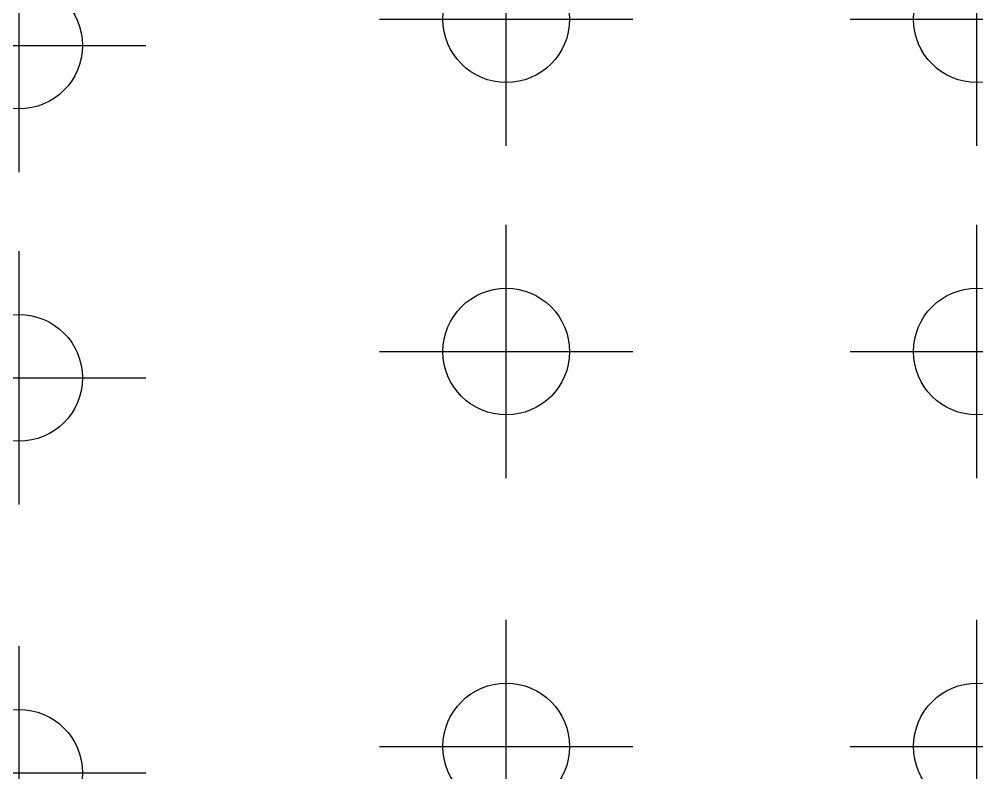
# Model space of a CAD drawing. Header units: inches. Extents: x 10.65 to 18.21, y 3.24 to 9.19.
import ezdxf

# ---------------------------------------------------------------- set-up
doc = ezdxf.new("R2010")
doc.units = ezdxf.units.IN
doc.header["$MEASUREMENT"] = 0
doc.header["$PDMODE"] = 34

msp = doc.modelspace()

# ---------------------------------------------------------------- linework, layer by layer
for p in [(14.4923, 9.1906), (18.2073, 9.1906), (10.6474, 8.9828), (14.4923, 6.5679), (18.2073, 6.5679), (10.6474, 6.3601), (14.4923, 3.4517), (18.2073, 3.4517), (10.6474, 3.244)]:
    msp.add_point(p)

doc.saveas('drawing.dxf')
